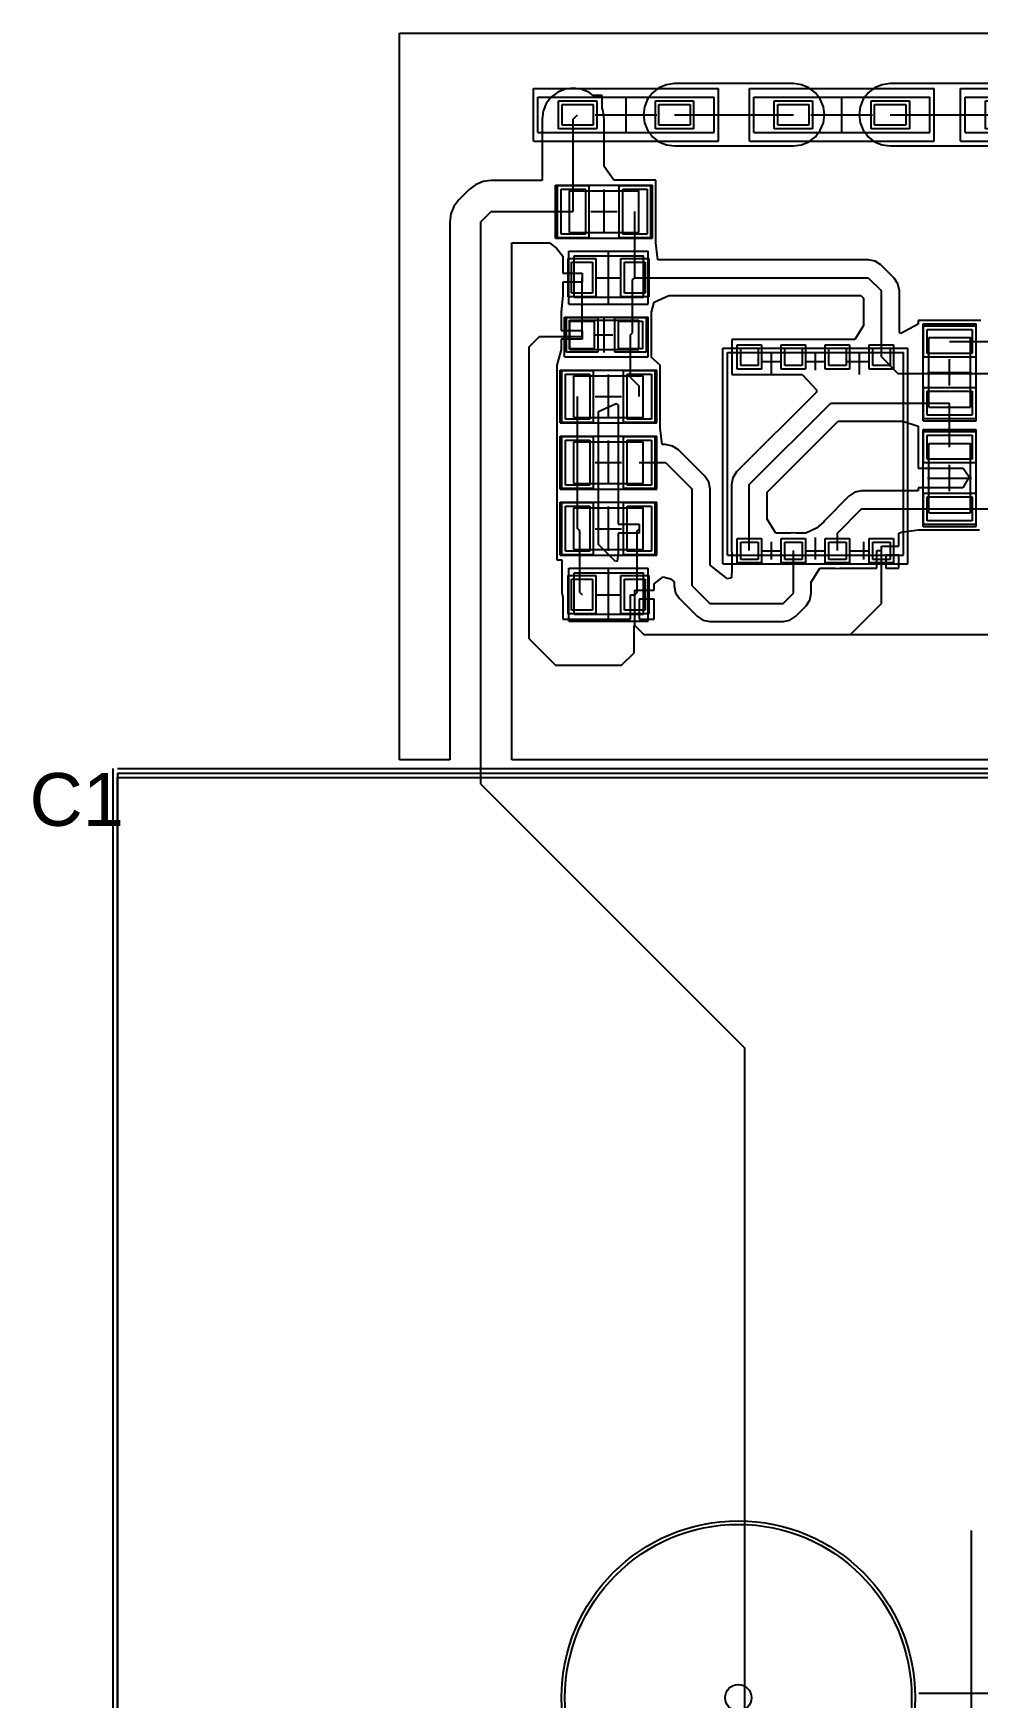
# Model space of a CAD drawing. Header units: inches. Extents: x 0.4 to 54.4, y 1 to 73.5.
# Drawn here: x 0.36 to 27.61, y 25.53 to 73.53 of the extents above; entities that cross this region are included whole.
import ezdxf

# ---------------------------------------------------------------- set-up
doc = ezdxf.new("R2010")
doc.units = ezdxf.units.IN
for name, color, linetype in [('Bottom Layer', 5, 'Continuous'), ('Bottom Overlay', 54, 'Continuous'), ('Bottom Solder', 6, 'Continuous'), ('Mechanical 13', 56, 'Continuous'), ('Mechanical 15', 56, 'Continuous'), ('Multi-Layer', 9, 'Continuous'), ('Pad Holes', 156, 'Continuous'), ('Top Layer', 1, 'Continuous'), ('Top Overlay', 2, 'Continuous'), ('Top Paste', 8, 'Continuous'), ('Top Solder', 216, 'Continuous')]:
    doc.layers.add(name, color=color, linetype=linetype)
doc.styles.add('Arial', font='', dxfattribs={"height": 0.2})
doc.styles.get('Arial').set_extended_font_data('Arial')

# ---------------------------------------------------------------- blocks, each defined once
blk = doc.blocks.new('PCBC_________1_1')
at = {"layer": 'Mechanical 13'}
for p, q in [((-0.984, -0.565), (-0.984, 0.635)), ((-0.984, 0.635), (1.016, 0.635)), ((1.016, -0.565), (1.016, 0.635)), ((-0.984, -0.565), (1.016, -0.565))]:
    blk.add_line(p, q, dxfattribs=at)
at = {"layer": 'Mechanical 15'}
for p, q in [((-1.143, -0.762), (-1.143, 0.762)), ((-1.143, 0.762), (1.143, 0.762)), ((0, -0.762), (0, 0.762)), ((1.143, -0.762), (1.143, 0.762)), ((-0.381, 0), (0.381, 0)), ((-1.143, -0.762), (1.143, -0.762))]:
    blk.add_line(p, q, dxfattribs=at)
at = {"layer": 'Top Layer'}
for p, q in [((-1.062, 0.45), (-0.462, 0.45)), ((-1.062, -0.45), (-1.062, 0.45)), ((-0.462, 0.45), (-0.462, -0.45)), ((0.462, 0.45), (1.062, 0.45)), ((0.462, -0.45), (0.462, 0.45)), ((1.062, 0.45), (1.062, -0.45)), ((-0.462, -0.45), (-1.062, -0.45)), ((1.062, -0.45), (0.462, -0.45))]:
    blk.add_line(p, q, dxfattribs=at)
at = {"layer": 'Top Overlay'}
for p, q in [((-1.143, 0.762), (1.143, 0.762)), ((-1.143, -0.762), (-1.143, 0.762)), ((1.143, -0.762), (1.143, 0.762)), ((-1.143, -0.762), (1.143, -0.762))]:
    blk.add_line(p, q, dxfattribs=at)
at = {"layer": 'Top Paste'}
for p, q in [((-1.062, 0.45), (-0.462, 0.45)), ((-1.062, -0.45), (-1.062, 0.45)), ((-0.462, 0.45), (-0.462, -0.45)), ((0.462, 0.45), (1.062, 0.45)), ((0.462, -0.45), (0.462, 0.45)), ((1.062, 0.45), (1.062, -0.45)), ((-0.462, -0.45), (-1.062, -0.45)), ((1.062, -0.45), (0.462, -0.45))]:
    blk.add_line(p, q, dxfattribs=at)
at = {"layer": 'Top Solder'}
for p, q in [((-1.164, 0.552), (-0.36, 0.552)), ((-1.164, -0.552), (-1.164, 0.552)), ((-0.36, 0.552), (-0.36, -0.552)), ((0.36, 0.552), (1.164, 0.552)), ((0.36, -0.552), (0.36, 0.552)), ((1.164, 0.552), (1.164, -0.552)), ((-0.36, -0.552), (-1.164, -0.552)), ((1.164, -0.552), (0.36, -0.552))]:
    blk.add_line(p, q, dxfattribs=at)
blk = doc.blocks.new('PCBC_________1_3')
at = {"layer": 'Mechanical 13'}
for p, q in [((-0.984, -0.565), (-0.984, 0.635)), ((-0.984, 0.635), (1.016, 0.635)), ((1.016, -0.565), (1.016, 0.635)), ((-0.984, -0.565), (1.016, -0.565))]:
    blk.add_line(p, q, dxfattribs=at)
at = {"layer": 'Mechanical 15'}
for p, q in [((-1.143, -0.762), (-1.143, 0.762)), ((-1.143, 0.762), (1.143, 0.762)), ((0, -0.762), (0, 0.762)), ((1.143, -0.762), (1.143, 0.762)), ((-0.381, 0), (0.381, 0)), ((-1.143, -0.762), (1.143, -0.762))]:
    blk.add_line(p, q, dxfattribs=at)
at = {"layer": 'Top Layer'}
for p, q in [((-1.062, 0.45), (-0.462, 0.45)), ((-1.062, -0.45), (-1.062, 0.45)), ((-0.462, 0.45), (-0.462, -0.45)), ((0.462, 0.45), (1.062, 0.45)), ((0.462, -0.45), (0.462, 0.45)), ((1.062, 0.45), (1.062, -0.45)), ((-0.462, -0.45), (-1.062, -0.45)), ((1.062, -0.45), (0.462, -0.45))]:
    blk.add_line(p, q, dxfattribs=at)
at = {"layer": 'Top Overlay'}
for p, q in [((-1.143, 0.762), (1.143, 0.762)), ((-1.143, -0.762), (-1.143, 0.762)), ((1.143, -0.762), (1.143, 0.762)), ((-1.143, -0.762), (1.143, -0.762))]:
    blk.add_line(p, q, dxfattribs=at)
at = {"layer": 'Top Paste'}
for p, q in [((-1.062, 0.45), (-0.462, 0.45)), ((-1.062, -0.45), (-1.062, 0.45)), ((-0.462, 0.45), (-0.462, -0.45)), ((0.462, 0.45), (1.062, 0.45)), ((0.462, -0.45), (0.462, 0.45)), ((1.062, 0.45), (1.062, -0.45)), ((-0.462, -0.45), (-1.062, -0.45)), ((1.062, -0.45), (0.462, -0.45))]:
    blk.add_line(p, q, dxfattribs=at)
at = {"layer": 'Top Solder'}
for p, q in [((-1.164, 0.552), (-0.36, 0.552)), ((-1.164, -0.552), (-1.164, 0.552)), ((-0.36, 0.552), (-0.36, -0.552)), ((0.36, 0.552), (1.164, 0.552)), ((0.36, -0.552), (0.36, 0.552)), ((1.164, 0.552), (1.164, -0.552)), ((-0.36, -0.552), (-1.164, -0.552)), ((1.164, -0.552), (0.36, -0.552))]:
    blk.add_line(p, q, dxfattribs=at)
blk = doc.blocks.new('PCBC_________1____________1_5')
at = {"layer": 'Mechanical 13'}
for p, q in [((-1, 0.425), (-1, -0.425)), ((1, 0.425), (-1, 0.425)), ((1, 0.425), (1, -0.425)), ((1, -0.425), (-1, -0.425))]:
    blk.add_line(p, q, dxfattribs=at)
at = {"layer": 'Mechanical 15'}
for p, q in [((-1.27, 0.635), (-1.27, -0.508)), ((1.143, 0.635), (-1.27, 0.635)), ((0, 0.508), (0, -0.508)), ((1.143, 0.635), (1.143, -0.508)), ((0.254, 0), (-0.254, 0)), ((1.143, -0.508), (-1.27, -0.508))]:
    blk.add_line(p, q, dxfattribs=at)
at = {"layer": 'Top Layer'}
for p, q in [((-1.112, 0.4), (-0.412, 0.4)), ((-1.112, -0.4), (-1.112, 0.4)), ((-0.412, 0.4), (-0.412, -0.4)), ((0.285, 0.4), (0.985, 0.4)), ((0.285, -0.4), (0.285, 0.4)), ((0.985, 0.4), (0.985, -0.4)), ((-0.412, -0.4), (-1.112, -0.4)), ((0.985, -0.4), (0.285, -0.4))]:
    blk.add_line(p, q, dxfattribs=at)
at = {"layer": 'Top Overlay'}
for p, q in [((-1.27, 0.635), (-1.27, -0.508)), ((1.143, 0.635), (-1.27, 0.635)), ((1.143, 0.635), (1.143, -0.508)), ((1.143, -0.508), (-1.27, -0.508))]:
    blk.add_line(p, q, dxfattribs=at)
at = {"layer": 'Top Paste'}
for p, q in [((-1.112, 0.4), (-0.412, 0.4)), ((-1.112, -0.4), (-1.112, 0.4)), ((-0.412, 0.4), (-0.412, -0.4)), ((0.285, 0.4), (0.985, 0.4)), ((0.285, -0.4), (0.285, 0.4)), ((0.985, 0.4), (0.985, -0.4)), ((-0.412, -0.4), (-1.112, -0.4)), ((0.985, -0.4), (0.285, -0.4))]:
    blk.add_line(p, q, dxfattribs=at)
at = {"layer": 'Top Solder'}
for p, q in [((-1.214, 0.502), (-0.31, 0.502)), ((-1.214, -0.502), (-1.214, 0.502)), ((-0.31, 0.502), (-0.31, -0.502)), ((0.183, 0.502), (1.087, 0.502)), ((0.183, -0.502), (0.183, 0.502)), ((1.087, 0.502), (1.087, -0.502)), ((-0.31, -0.502), (-1.214, -0.502)), ((1.087, -0.502), (0.183, -0.502))]:
    blk.add_line(p, q, dxfattribs=at)
blk = doc.blocks.new('PCBC_________1____________3_6')
at = {"layer": 'Bottom Overlay'}
for p, q in [((-2.667, 0.762), (-2.667, -0.762)), ((2.667, 0.762), (-2.667, 0.762)), ((2.667, 0.762), (2.667, -0.762)), ((2.667, -0.762), (-2.667, -0.762))]:
    blk.add_line(p, q, dxfattribs=at)
at = {"layer": 'Mechanical 13'}
for p, q in [((2.54, 0.508), (-2.54, 0.508)), ((-2.54, 0.508), (-2.54, -0.508)), ((2.54, 0.508), (2.54, -0.508)), ((2.54, -0.508), (-2.54, -0.508))]:
    blk.add_line(p, q, dxfattribs=at)
at = {"layer": 'Mechanical 15'}
for p, q in [((2.667, 0.762), (-2.667, 0.762)), ((-2.667, 0.762), (-2.667, -0.762)), ((0, 0.492), (0, -0.508)), ((2.667, 0.762), (2.667, -0.762)), ((0.889, 0), (-0.889, 0)), ((2.667, -0.762), (-2.667, -0.762))]:
    blk.add_line(p, q, dxfattribs=at)
at = {"layer": 'Top Layer'}
for p, q in [((-1.847, 0.3), (-0.947, 0.3)), ((-1.847, -0.3), (-1.847, 0.3)), ((-0.947, 0.3), (-0.947, -0.3)), ((0.947, 0.3), (1.847, 0.3)), ((0.947, -0.3), (0.947, 0.3)), ((1.847, 0.3), (1.847, -0.3)), ((-0.947, -0.3), (-1.847, -0.3)), ((1.847, -0.3), (0.947, -0.3))]:
    blk.add_line(p, q, dxfattribs=at)
at = {"layer": 'Top Paste'}
for p, q in [((-1.847, 0.3), (-0.947, 0.3)), ((-1.847, -0.3), (-1.847, 0.3)), ((-0.947, 0.3), (-0.947, -0.3)), ((0.947, 0.3), (1.847, 0.3)), ((0.947, -0.3), (0.947, 0.3)), ((1.847, 0.3), (1.847, -0.3)), ((-0.947, -0.3), (-1.847, -0.3)), ((1.847, -0.3), (0.947, -0.3))]:
    blk.add_line(p, q, dxfattribs=at)
at = {"layer": 'Top Solder'}
for p, q in [((-1.949, 0.402), (-0.845, 0.402)), ((-1.949, -0.402), (-1.949, 0.402)), ((-0.845, 0.402), (-0.845, -0.402)), ((0.845, 0.402), (1.949, 0.402)), ((0.845, -0.402), (0.845, 0.402)), ((1.949, 0.402), (1.949, -0.402)), ((-0.845, -0.402), (-1.949, -0.402)), ((1.949, -0.402), (0.845, -0.402))]:
    blk.add_line(p, q, dxfattribs=at)
blk = doc.blocks.new('PCBC_________1____________3_7')
at = {"layer": 'Bottom Overlay'}
for p, q in [((-2.667, 0.762), (-2.667, -0.762)), ((2.667, 0.762), (-2.667, 0.762)), ((2.667, 0.762), (2.667, -0.762)), ((2.667, -0.762), (-2.667, -0.762))]:
    blk.add_line(p, q, dxfattribs=at)
at = {"layer": 'Mechanical 13'}
for p, q in [((2.54, 0.508), (-2.54, 0.508)), ((-2.54, 0.508), (-2.54, -0.508)), ((2.54, 0.508), (2.54, -0.508)), ((2.54, -0.508), (-2.54, -0.508))]:
    blk.add_line(p, q, dxfattribs=at)
at = {"layer": 'Mechanical 15'}
for p, q in [((2.667, 0.762), (-2.667, 0.762)), ((-2.667, 0.762), (-2.667, -0.762)), ((0, 0.492), (0, -0.508)), ((2.667, 0.762), (2.667, -0.762)), ((0.889, 0), (-0.889, 0)), ((2.667, -0.762), (-2.667, -0.762))]:
    blk.add_line(p, q, dxfattribs=at)
at = {"layer": 'Top Layer'}
for p, q in [((-1.847, 0.3), (-0.947, 0.3)), ((-1.847, -0.3), (-1.847, 0.3)), ((-0.947, 0.3), (-0.947, -0.3)), ((0.947, 0.3), (1.847, 0.3)), ((0.947, -0.3), (0.947, 0.3)), ((1.847, 0.3), (1.847, -0.3)), ((-0.947, -0.3), (-1.847, -0.3)), ((1.847, -0.3), (0.947, -0.3))]:
    blk.add_line(p, q, dxfattribs=at)
at = {"layer": 'Top Paste'}
for p, q in [((-1.847, 0.3), (-0.947, 0.3)), ((-1.847, -0.3), (-1.847, 0.3)), ((-0.947, 0.3), (-0.947, -0.3)), ((0.947, 0.3), (1.847, 0.3)), ((0.947, -0.3), (0.947, 0.3)), ((1.847, 0.3), (1.847, -0.3)), ((-0.947, -0.3), (-1.847, -0.3)), ((1.847, -0.3), (0.947, -0.3))]:
    blk.add_line(p, q, dxfattribs=at)
at = {"layer": 'Top Solder'}
for p, q in [((-1.949, 0.402), (-0.845, 0.402)), ((-1.949, -0.402), (-1.949, 0.402)), ((-0.845, 0.402), (-0.845, -0.402)), ((0.845, 0.402), (1.949, 0.402)), ((0.845, -0.402), (0.845, 0.402)), ((1.949, 0.402), (1.949, -0.402)), ((-0.845, -0.402), (-1.949, -0.402)), ((1.949, -0.402), (0.845, -0.402))]:
    blk.add_line(p, q, dxfattribs=at)
blk = doc.blocks.new('PCBC_________1____________3_8')
at = {"layer": 'Bottom Overlay'}
for p, q in [((-2.667, 0.762), (-2.667, -0.762)), ((2.667, 0.762), (-2.667, 0.762)), ((2.667, 0.762), (2.667, -0.762)), ((2.667, -0.762), (-2.667, -0.762))]:
    blk.add_line(p, q, dxfattribs=at)
at = {"layer": 'Mechanical 13'}
for p, q in [((2.54, 0.508), (-2.54, 0.508)), ((-2.54, 0.508), (-2.54, -0.508)), ((2.54, 0.508), (2.54, -0.508)), ((2.54, -0.508), (-2.54, -0.508))]:
    blk.add_line(p, q, dxfattribs=at)
at = {"layer": 'Mechanical 15'}
for p, q in [((2.667, 0.762), (-2.667, 0.762)), ((-2.667, 0.762), (-2.667, -0.762)), ((0, 0.492), (0, -0.508)), ((2.667, 0.762), (2.667, -0.762)), ((0.889, 0), (-0.889, 0)), ((2.667, -0.762), (-2.667, -0.762))]:
    blk.add_line(p, q, dxfattribs=at)
at = {"layer": 'Top Layer'}
for p, q in [((-1.847, 0.3), (-0.947, 0.3)), ((-1.847, -0.3), (-1.847, 0.3)), ((-0.947, 0.3), (-0.947, -0.3)), ((0.947, 0.3), (1.847, 0.3)), ((0.947, -0.3), (0.947, 0.3)), ((1.847, 0.3), (1.847, -0.3)), ((-0.947, -0.3), (-1.847, -0.3)), ((1.847, -0.3), (0.947, -0.3))]:
    blk.add_line(p, q, dxfattribs=at)
at = {"layer": 'Top Paste'}
for p, q in [((-1.847, 0.3), (-0.947, 0.3)), ((-1.847, -0.3), (-1.847, 0.3)), ((-0.947, 0.3), (-0.947, -0.3)), ((0.947, 0.3), (1.847, 0.3)), ((0.947, -0.3), (0.947, 0.3)), ((1.847, 0.3), (1.847, -0.3)), ((-0.947, -0.3), (-1.847, -0.3)), ((1.847, -0.3), (0.947, -0.3))]:
    blk.add_line(p, q, dxfattribs=at)
at = {"layer": 'Top Solder'}
for p, q in [((-1.949, 0.402), (-0.845, 0.402)), ((-1.949, -0.402), (-1.949, 0.402)), ((-0.845, 0.402), (-0.845, -0.402)), ((0.845, 0.402), (1.949, 0.402)), ((0.845, -0.402), (0.845, 0.402)), ((1.949, 0.402), (1.949, -0.402)), ((-0.845, -0.402), (-1.949, -0.402)), ((1.949, -0.402), (0.845, -0.402))]:
    blk.add_line(p, q, dxfattribs=at)
blk = doc.blocks.new('R________SMD_0805_11')
at = {"layer": 'Mechanical 13'}
for p, q in [((-1, 0.6), (-1, -0.6)), ((1, 0.6), (-1, 0.6)), ((1, 0.6), (1, -0.6)), ((1, -0.6), (-1, -0.6))]:
    blk.add_line(p, q, dxfattribs=at)
at = {"layer": 'Mechanical 15'}
for p, q in [((-1.397, 0.762), (-1.397, -0.762)), ((1.397, 0.762), (-1.397, 0.762)), ((0, 0.635), (0, -0.635)), ((1.397, 0.762), (1.397, -0.762)), ((0.381, 0), (-0.381, 0)), ((1.397, -0.762), (-1.397, -0.762))]:
    blk.add_line(p, q, dxfattribs=at)
at = {"layer": 'Top Layer'}
for p, q in [((-1.239, 0.65), (-0.539, 0.65)), ((-1.239, -0.65), (-1.239, 0.65)), ((-0.539, 0.65), (-0.539, -0.65)), ((0.539, 0.65), (1.239, 0.65)), ((0.539, -0.65), (0.539, 0.65)), ((1.239, 0.65), (1.239, -0.65)), ((-0.539, -0.65), (-1.239, -0.65)), ((1.239, -0.65), (0.539, -0.65))]:
    blk.add_line(p, q, dxfattribs=at)
at = {"layer": 'Top Overlay'}
for p, q in [((-1.397, 0.762), (-1.397, -0.762)), ((1.397, 0.762), (-1.397, 0.762)), ((1.397, 0.762), (1.397, -0.762)), ((1.397, -0.762), (-1.397, -0.762))]:
    blk.add_line(p, q, dxfattribs=at)
at = {"layer": 'Top Paste'}
for p, q in [((-1.239, 0.65), (-0.539, 0.65)), ((-1.239, -0.65), (-1.239, 0.65)), ((-0.539, 0.65), (-0.539, -0.65)), ((0.539, 0.65), (1.239, 0.65)), ((0.539, -0.65), (0.539, 0.65)), ((1.239, 0.65), (1.239, -0.65)), ((-0.539, -0.65), (-1.239, -0.65)), ((1.239, -0.65), (0.539, -0.65))]:
    blk.add_line(p, q, dxfattribs=at)
at = {"layer": 'Top Solder'}
for p, q in [((-1.341, 0.752), (-0.437, 0.752)), ((-1.341, -0.752), (-1.341, 0.752)), ((-0.437, 0.752), (-0.437, -0.752)), ((0.437, 0.752), (1.341, 0.752)), ((0.437, -0.752), (0.437, 0.752)), ((1.341, 0.752), (1.341, -0.752)), ((-0.437, -0.752), (-1.341, -0.752)), ((1.341, -0.752), (0.437, -0.752))]:
    blk.add_line(p, q, dxfattribs=at)
blk = doc.blocks.new('R________SMD_0805_12')
at = {"layer": 'Mechanical 13'}
for p, q in [((-1, 0.6), (-1, -0.6)), ((1, 0.6), (-1, 0.6)), ((1, 0.6), (1, -0.6)), ((1, -0.6), (-1, -0.6))]:
    blk.add_line(p, q, dxfattribs=at)
at = {"layer": 'Mechanical 15'}
for p, q in [((-1.397, 0.762), (-1.397, -0.762)), ((1.397, 0.762), (-1.397, 0.762)), ((0, 0.635), (0, -0.635)), ((1.397, 0.762), (1.397, -0.762)), ((0.381, 0), (-0.381, 0)), ((1.397, -0.762), (-1.397, -0.762))]:
    blk.add_line(p, q, dxfattribs=at)
at = {"layer": 'Top Layer'}
for p, q in [((-1.239, 0.65), (-0.539, 0.65)), ((-1.239, -0.65), (-1.239, 0.65)), ((-0.539, 0.65), (-0.539, -0.65)), ((0.539, 0.65), (1.239, 0.65)), ((0.539, -0.65), (0.539, 0.65)), ((1.239, 0.65), (1.239, -0.65)), ((-0.539, -0.65), (-1.239, -0.65)), ((1.239, -0.65), (0.539, -0.65))]:
    blk.add_line(p, q, dxfattribs=at)
at = {"layer": 'Top Overlay'}
for p, q in [((-1.397, 0.762), (-1.397, -0.762)), ((1.397, 0.762), (-1.397, 0.762)), ((1.397, 0.762), (1.397, -0.762)), ((1.397, -0.762), (-1.397, -0.762))]:
    blk.add_line(p, q, dxfattribs=at)
at = {"layer": 'Top Paste'}
for p, q in [((-1.239, 0.65), (-0.539, 0.65)), ((-1.239, -0.65), (-1.239, 0.65)), ((-0.539, 0.65), (-0.539, -0.65)), ((0.539, 0.65), (1.239, 0.65)), ((0.539, -0.65), (0.539, 0.65)), ((1.239, 0.65), (1.239, -0.65)), ((-0.539, -0.65), (-1.239, -0.65)), ((1.239, -0.65), (0.539, -0.65))]:
    blk.add_line(p, q, dxfattribs=at)
at = {"layer": 'Top Solder'}
for p, q in [((-1.341, 0.752), (-0.437, 0.752)), ((-1.341, -0.752), (-1.341, 0.752)), ((-0.437, 0.752), (-0.437, -0.752)), ((0.437, 0.752), (1.341, 0.752)), ((0.437, -0.752), (0.437, 0.752)), ((1.341, 0.752), (1.341, -0.752)), ((-0.437, -0.752), (-1.341, -0.752)), ((1.341, -0.752), (0.437, -0.752))]:
    blk.add_line(p, q, dxfattribs=at)
blk = doc.blocks.new('R________SMD_0805_13')
at = {"layer": 'Mechanical 13'}
for p, q in [((-1, 0.6), (-1, -0.6)), ((1, 0.6), (-1, 0.6)), ((1, 0.6), (1, -0.6)), ((1, -0.6), (-1, -0.6))]:
    blk.add_line(p, q, dxfattribs=at)
at = {"layer": 'Mechanical 15'}
for p, q in [((-1.397, 0.762), (-1.397, -0.762)), ((1.397, 0.762), (-1.397, 0.762)), ((0, 0.635), (0, -0.635)), ((1.397, 0.762), (1.397, -0.762)), ((0.381, 0), (-0.381, 0)), ((1.397, -0.762), (-1.397, -0.762))]:
    blk.add_line(p, q, dxfattribs=at)
at = {"layer": 'Top Layer'}
for p, q in [((-1.239, 0.65), (-0.539, 0.65)), ((-1.239, -0.65), (-1.239, 0.65)), ((-0.539, 0.65), (-0.539, -0.65)), ((0.539, 0.65), (1.239, 0.65)), ((0.539, -0.65), (0.539, 0.65)), ((1.239, 0.65), (1.239, -0.65)), ((-0.539, -0.65), (-1.239, -0.65)), ((1.239, -0.65), (0.539, -0.65))]:
    blk.add_line(p, q, dxfattribs=at)
at = {"layer": 'Top Overlay'}
for p, q in [((-1.397, 0.762), (-1.397, -0.762)), ((1.397, 0.762), (-1.397, 0.762)), ((1.397, 0.762), (1.397, -0.762)), ((1.397, -0.762), (-1.397, -0.762))]:
    blk.add_line(p, q, dxfattribs=at)
at = {"layer": 'Top Paste'}
for p, q in [((-1.239, 0.65), (-0.539, 0.65)), ((-1.239, -0.65), (-1.239, 0.65)), ((-0.539, 0.65), (-0.539, -0.65)), ((0.539, 0.65), (1.239, 0.65)), ((0.539, -0.65), (0.539, 0.65)), ((1.239, 0.65), (1.239, -0.65)), ((-0.539, -0.65), (-1.239, -0.65)), ((1.239, -0.65), (0.539, -0.65))]:
    blk.add_line(p, q, dxfattribs=at)
at = {"layer": 'Top Solder'}
for p, q in [((-1.341, 0.752), (-0.437, 0.752)), ((-1.341, -0.752), (-1.341, 0.752)), ((-0.437, 0.752), (-0.437, -0.752)), ((0.437, 0.752), (1.341, 0.752)), ((0.437, -0.752), (0.437, 0.752)), ((1.341, 0.752), (1.341, -0.752)), ((-0.437, -0.752), (-1.341, -0.752)), ((1.341, -0.752), (0.437, -0.752))]:
    blk.add_line(p, q, dxfattribs=at)
blk = doc.blocks.new('R________SMD_0805_14')
at = {"layer": 'Mechanical 13'}
for p, q in [((-1, -0.6), (-1, 0.6)), ((1, 0.6), (-1, 0.6)), ((1, -0.6), (1, 0.6)), ((1, -0.6), (-1, -0.6))]:
    blk.add_line(p, q, dxfattribs=at)
at = {"layer": 'Mechanical 15'}
for p, q in [((-1.397, -0.762), (-1.397, 0.762)), ((1.397, 0.762), (-1.397, 0.762)), ((0, -0.635), (0, 0.635)), ((1.397, -0.762), (1.397, 0.762)), ((0.381, 0), (-0.381, 0)), ((1.397, -0.762), (-1.397, -0.762))]:
    blk.add_line(p, q, dxfattribs=at)
at = {"layer": 'Top Layer'}
for p, q in [((-1.239, 0.65), (-0.539, 0.65)), ((-1.239, -0.65), (-1.239, 0.65)), ((-0.539, 0.65), (-0.539, -0.65)), ((0.539, 0.65), (1.239, 0.65)), ((0.539, -0.65), (0.539, 0.65)), ((1.239, 0.65), (1.239, -0.65)), ((-0.539, -0.65), (-1.239, -0.65)), ((1.239, -0.65), (0.539, -0.65))]:
    blk.add_line(p, q, dxfattribs=at)
at = {"layer": 'Top Overlay'}
for p, q in [((-1.397, -0.762), (-1.397, 0.762)), ((1.397, 0.762), (-1.397, 0.762)), ((1.397, -0.762), (1.397, 0.762)), ((1.397, -0.762), (-1.397, -0.762))]:
    blk.add_line(p, q, dxfattribs=at)
at = {"layer": 'Top Paste'}
for p, q in [((-1.239, 0.65), (-0.539, 0.65)), ((-1.239, -0.65), (-1.239, 0.65)), ((-0.539, 0.65), (-0.539, -0.65)), ((0.539, 0.65), (1.239, 0.65)), ((0.539, -0.65), (0.539, 0.65)), ((1.239, 0.65), (1.239, -0.65)), ((-0.539, -0.65), (-1.239, -0.65)), ((1.239, -0.65), (0.539, -0.65))]:
    blk.add_line(p, q, dxfattribs=at)
at = {"layer": 'Top Solder'}
for p, q in [((-1.341, 0.752), (-0.437, 0.752)), ((-1.341, -0.752), (-1.341, 0.752)), ((-0.437, 0.752), (-0.437, -0.752)), ((0.437, 0.752), (1.341, 0.752)), ((0.437, -0.752), (0.437, 0.752)), ((1.341, 0.752), (1.341, -0.752)), ((-0.437, -0.752), (-1.341, -0.752)), ((1.341, -0.752), (0.437, -0.752))]:
    blk.add_line(p, q, dxfattribs=at)
blk = doc.blocks.new('R________SMD_0805_16')
at = {"layer": 'Mechanical 13'}
for p, q in [((-1, 0.6), (-1, -0.6)), ((1, 0.6), (-1, 0.6)), ((1, 0.6), (1, -0.6)), ((1, -0.6), (-1, -0.6))]:
    blk.add_line(p, q, dxfattribs=at)
at = {"layer": 'Mechanical 15'}
for p, q in [((-1.397, 0.762), (-1.397, -0.762)), ((1.397, 0.762), (-1.397, 0.762)), ((0, 0.635), (0, -0.635)), ((1.397, 0.762), (1.397, -0.762)), ((0.381, 0), (-0.381, 0)), ((1.397, -0.762), (-1.397, -0.762))]:
    blk.add_line(p, q, dxfattribs=at)
at = {"layer": 'Top Layer'}
for p, q in [((-1.239, 0.65), (-0.539, 0.65)), ((-1.239, -0.65), (-1.239, 0.65)), ((-0.539, 0.65), (-0.539, -0.65)), ((0.539, 0.65), (1.239, 0.65)), ((0.539, -0.65), (0.539, 0.65)), ((1.239, 0.65), (1.239, -0.65)), ((-0.539, -0.65), (-1.239, -0.65)), ((1.239, -0.65), (0.539, -0.65))]:
    blk.add_line(p, q, dxfattribs=at)
at = {"layer": 'Top Overlay'}
for p, q in [((-1.397, 0.762), (-1.397, -0.762)), ((1.397, 0.762), (-1.397, 0.762)), ((1.397, 0.762), (1.397, -0.762)), ((1.397, -0.762), (-1.397, -0.762))]:
    blk.add_line(p, q, dxfattribs=at)
at = {"layer": 'Top Paste'}
for p, q in [((-1.239, 0.65), (-0.539, 0.65)), ((-1.239, -0.65), (-1.239, 0.65)), ((-0.539, 0.65), (-0.539, -0.65)), ((0.539, 0.65), (1.239, 0.65)), ((0.539, -0.65), (0.539, 0.65)), ((1.239, 0.65), (1.239, -0.65)), ((-0.539, -0.65), (-1.239, -0.65)), ((1.239, -0.65), (0.539, -0.65))]:
    blk.add_line(p, q, dxfattribs=at)
at = {"layer": 'Top Solder'}
for p, q in [((-1.341, 0.752), (-0.437, 0.752)), ((-1.341, -0.752), (-1.341, 0.752)), ((-0.437, 0.752), (-0.437, -0.752)), ((0.437, 0.752), (1.341, 0.752)), ((0.437, -0.752), (0.437, 0.752)), ((1.341, 0.752), (1.341, -0.752)), ((-0.437, -0.752), (-1.341, -0.752)), ((1.341, -0.752), (0.437, -0.752))]:
    blk.add_line(p, q, dxfattribs=at)
blk = doc.blocks.new('R________SMD_0805_19')
at = {"layer": 'Mechanical 13'}
for p, q in [((-1, -0.6), (-1, 0.6)), ((1, 0.6), (-1, 0.6)), ((1, -0.6), (1, 0.6)), ((1, -0.6), (-1, -0.6))]:
    blk.add_line(p, q, dxfattribs=at)
at = {"layer": 'Mechanical 15'}
for p, q in [((-1.397, -0.762), (-1.397, 0.762)), ((1.397, 0.762), (-1.397, 0.762)), ((0, -0.635), (0, 0.635)), ((1.397, -0.762), (1.397, 0.762)), ((0.381, 0), (-0.381, 0)), ((1.397, -0.762), (-1.397, -0.762))]:
    blk.add_line(p, q, dxfattribs=at)
at = {"layer": 'Top Layer'}
for p, q in [((-1.239, 0.65), (-0.539, 0.65)), ((-1.239, -0.65), (-1.239, 0.65)), ((-0.539, 0.65), (-0.539, -0.65)), ((0.539, 0.65), (1.239, 0.65)), ((0.539, -0.65), (0.539, 0.65)), ((1.239, 0.65), (1.239, -0.65)), ((-0.539, -0.65), (-1.239, -0.65)), ((1.239, -0.65), (0.539, -0.65))]:
    blk.add_line(p, q, dxfattribs=at)
at = {"layer": 'Top Overlay'}
for p, q in [((-1.397, -0.762), (-1.397, 0.762)), ((1.397, 0.762), (-1.397, 0.762)), ((1.397, -0.762), (1.397, 0.762)), ((1.397, -0.762), (-1.397, -0.762))]:
    blk.add_line(p, q, dxfattribs=at)
at = {"layer": 'Top Paste'}
for p, q in [((-1.239, 0.65), (-0.539, 0.65)), ((-1.239, -0.65), (-1.239, 0.65)), ((-0.539, 0.65), (-0.539, -0.65)), ((0.539, 0.65), (1.239, 0.65)), ((0.539, -0.65), (0.539, 0.65)), ((1.239, 0.65), (1.239, -0.65)), ((-0.539, -0.65), (-1.239, -0.65)), ((1.239, -0.65), (0.539, -0.65))]:
    blk.add_line(p, q, dxfattribs=at)
at = {"layer": 'Top Solder'}
for p, q in [((-1.341, 0.752), (-0.437, 0.752)), ((-1.341, -0.752), (-1.341, 0.752)), ((-0.437, 0.752), (-0.437, -0.752)), ((0.437, 0.752), (1.341, 0.752)), ((0.437, -0.752), (0.437, 0.752)), ((1.341, 0.752), (1.341, -0.752)), ((-0.437, -0.752), (-1.341, -0.752)), ((1.341, -0.752), (0.437, -0.752))]:
    blk.add_line(p, q, dxfattribs=at)
blk = doc.blocks.new('PCBC_________1____________4_20')
at = {"layer": 'Mechanical 13'}
for p, q in [((-2.921, 2.54), (-2.921, -2.54)), ((-2.921, 2.54), (2.921, 2.54)), ((2.921, 2.54), (2.921, -2.54)), ((-2.921, -2.54), (2.921, -2.54))]:
    blk.add_line(p, q, dxfattribs=at)
at = {"layer": 'Mechanical 15'}
for p, q in [((-3.175, 2.667), (-3.175, -2.667)), ((-3.175, 2.667), (3.048, 2.667)), ((3.048, 2.667), (3.048, -2.667)), ((-2.794, 1.524), (-2.794, 1.016)), ((2.667, 1.524), (2.667, 1.016)), ((-3.048, 1.27), (-2.54, 1.27)), ((2.286, 1.27), (2.921, 1.27)), ((-3.048, 0), (-2.413, 0)), ((-2.794, 0.254), (-2.794, -0.254)), ((2.413, 0), (2.921, 0)), ((2.667, 0.254), (2.667, -0.254)), ((2.921, 0), (2.921, 0)), ((2.667, -0.889), (2.667, -1.524)), ((-3.048, -1.397), (-2.54, -1.397)), ((-2.794, -1.016), (-2.794, -1.524)), ((2.286, -1.27), (2.921, -1.27)), ((-3.175, -2.667), (3.048, -2.667))]:
    blk.add_line(p, q, dxfattribs=at)
at = {"layer": 'Top Layer'}
for p, q in [((-3.044, 2.155), (-2.544, 2.155)), ((-3.044, 1.655), (-3.044, 2.155)), ((-2.544, 2.155), (-2.544, 1.655)), ((2.544, 2.155), (3.044, 2.155)), ((2.544, 1.655), (2.544, 2.155)), ((3.044, 2.155), (3.044, 1.655)), ((-2.544, 1.655), (-3.044, 1.655)), ((3.044, 1.655), (2.544, 1.655)), ((-3.044, 0.885), (-2.544, 0.885)), ((-3.044, 0.385), (-3.044, 0.885)), ((-2.544, 0.885), (-2.544, 0.385)), ((2.544, 0.885), (3.044, 0.885)), ((2.544, 0.385), (2.544, 0.885)), ((3.044, 0.885), (3.044, 0.385)), ((-2.544, 0.385), (-3.044, 0.385)), ((3.044, 0.385), (2.544, 0.385)), ((-3.044, -0.385), (-2.544, -0.385)), ((-3.044, -0.885), (-3.044, -0.385)), ((-2.544, -0.385), (-2.544, -0.885)), ((2.544, -0.385), (3.044, -0.385)), ((2.544, -0.885), (2.544, -0.385)), ((3.044, -0.385), (3.044, -0.885)), ((-2.544, -0.885), (-3.044, -0.885)), ((3.044, -0.885), (2.544, -0.885)), ((-3.044, -1.655), (-2.544, -1.655)), ((-3.044, -2.155), (-3.044, -1.655)), ((-2.544, -1.655), (-2.544, -2.155)), ((2.544, -1.655), (3.044, -1.655)), ((2.544, -2.155), (2.544, -1.655)), ((3.044, -1.655), (3.044, -2.155)), ((-2.544, -2.155), (-3.044, -2.155)), ((3.044, -2.155), (2.544, -2.155))]:
    blk.add_line(p, q, dxfattribs=at)
at = {"layer": 'Top Overlay'}
for p, q in [((-3.175, 2.667), (-3.175, -2.667)), ((-3.175, 2.667), (3.048, 2.667)), ((3.048, 2.667), (3.048, -2.667)), ((-3.175, -2.667), (3.048, -2.667))]:
    blk.add_line(p, q, dxfattribs=at)
at = {"layer": 'Top Paste'}
for p, q in [((-3.044, 2.155), (-2.544, 2.155)), ((-3.044, 1.655), (-3.044, 2.155)), ((-2.544, 2.155), (-2.544, 1.655)), ((2.544, 2.155), (3.044, 2.155)), ((2.544, 1.655), (2.544, 2.155)), ((3.044, 2.155), (3.044, 1.655)), ((-2.544, 1.655), (-3.044, 1.655)), ((3.044, 1.655), (2.544, 1.655)), ((-3.044, 0.885), (-2.544, 0.885)), ((-3.044, 0.385), (-3.044, 0.885)), ((-2.544, 0.885), (-2.544, 0.385)), ((2.544, 0.885), (3.044, 0.885)), ((2.544, 0.385), (2.544, 0.885)), ((3.044, 0.885), (3.044, 0.385)), ((-2.544, 0.385), (-3.044, 0.385)), ((3.044, 0.385), (2.544, 0.385)), ((-3.044, -0.385), (-2.544, -0.385)), ((-3.044, -0.885), (-3.044, -0.385)), ((-2.544, -0.385), (-2.544, -0.885)), ((2.544, -0.385), (3.044, -0.385)), ((2.544, -0.885), (2.544, -0.385)), ((3.044, -0.385), (3.044, -0.885)), ((-2.544, -0.885), (-3.044, -0.885)), ((3.044, -0.885), (2.544, -0.885)), ((-3.044, -1.655), (-2.544, -1.655)), ((-3.044, -2.155), (-3.044, -1.655)), ((-2.544, -1.655), (-2.544, -2.155)), ((2.544, -1.655), (3.044, -1.655)), ((2.544, -2.155), (2.544, -1.655)), ((3.044, -1.655), (3.044, -2.155)), ((-2.544, -2.155), (-3.044, -2.155)), ((3.044, -2.155), (2.544, -2.155))]:
    blk.add_line(p, q, dxfattribs=at)
at = {"layer": 'Top Solder'}
for p, q in [((-3.146, 2.257), (-2.442, 2.257)), ((-3.146, 1.553), (-3.146, 2.257)), ((-2.442, 2.257), (-2.442, 1.553)), ((2.442, 2.257), (3.146, 2.257)), ((2.442, 1.553), (2.442, 2.257)), ((3.146, 2.257), (3.146, 1.553)), ((-2.442, 1.553), (-3.146, 1.553)), ((3.146, 1.553), (2.442, 1.553)), ((-3.146, 0.987), (-2.442, 0.987)), ((-3.146, 0.283), (-3.146, 0.987)), ((-2.442, 0.987), (-2.442, 0.283)), ((2.442, 0.987), (3.146, 0.987)), ((2.442, 0.283), (2.442, 0.987)), ((3.146, 0.987), (3.146, 0.283)), ((-2.442, 0.283), (-3.146, 0.283)), ((3.146, 0.283), (2.442, 0.283)), ((-3.146, -0.283), (-2.442, -0.283)), ((-3.146, -0.987), (-3.146, -0.283)), ((-2.442, -0.283), (-2.442, -0.987)), ((2.442, -0.283), (3.146, -0.283)), ((2.442, -0.987), (2.442, -0.283)), ((3.146, -0.283), (3.146, -0.987)), ((-2.442, -0.987), (-3.146, -0.987)), ((3.146, -0.987), (2.442, -0.987)), ((-3.146, -1.553), (-2.442, -1.553)), ((-3.146, -2.257), (-3.146, -1.553)), ((-2.442, -1.553), (-2.442, -2.257)), ((2.442, -1.553), (3.146, -1.553)), ((2.442, -2.257), (2.442, -1.553)), ((3.146, -1.553), (3.146, -2.257)), ((-2.442, -2.257), (-3.146, -2.257)), ((3.146, -2.257), (2.442, -2.257))]:
    blk.add_line(p, q, dxfattribs=at)
blk = doc.blocks.new('PCBC_________1____________2_22')
at = {"layer": 'Bottom Layer'}
blk.add_circle((-6.604, 0), 5, dxfattribs=at)
at = {"layer": 'Bottom Solder'}
blk.add_circle((-6.604, 0), 5.102, dxfattribs=at)
at = {"layer": 'Mechanical 13'}
for p, q in [((-24.511, -24.511), (-24.511, 26.543)), ((-24.511, 26.543), (26.797, 26.543))]:
    blk.add_line(p, q, dxfattribs=at)
at = {"layer": 'Mechanical 15'}
for p, q in [((-24.511, 26.67), (-24.511, -24.511)), ((-24.511, 26.67), (27.051, 26.67)), ((0.127, -4.826), (0.127, 4.826)), ((-1.397, 0.127), (1.778, 0.127))]:
    blk.add_line(p, q, dxfattribs=at)
at = {"layer": 'Multi-Layer'}
blk.add_circle((-6.604, 0), 5, dxfattribs=at)
at = {"layer": 'Pad Holes'}
blk.add_circle((-6.604, 0), 0.381, dxfattribs=at)
at = {"layer": 'Top Layer'}
blk.add_circle((-6.604, 0), 5, dxfattribs=at)
at = {"layer": 'Top Overlay'}
for p, q in [((-24.638, -24.511), (-24.638, 26.797)), ((-24.511, 26.797), (27.051, 26.797))]:
    blk.add_line(p, q, dxfattribs=at)
at = {"layer": 'Top Solder'}
blk.add_circle((-6.604, 0), 5.102, dxfattribs=at)

msp = doc.modelspace()

# ---------------------------------------------------------------- linework, layer by layer
at = {"layer": 'Top Layer'}
for p, q in [((10.922, 52.578), (10.922, 73.533)), ((10.922, 73.533), (46.609, 73.533)), ((18.627, 72.05), (18.411, 71.96)), ((18.86, 72.08), (18.627, 72.05)), ((22.288, 72.08), (18.86, 72.08)), ((22.521, 72.05), (22.288, 72.08)), ((22.737, 71.96), (22.521, 72.05)), ((24.85, 72.05), (24.634, 71.96)), ((25.082, 72.08), (24.85, 72.05)), ((28.384, 72.08), (25.082, 72.08)), ((15.304, 71.691), (15.162, 71.505)), ((15.362, 71.734), (15.304, 71.691)), ((15.366, 71.737), (15.362, 71.737)), ((15.362, 71.737), (15.362, 71.734)), ((15.49, 71.833), (15.366, 71.737)), ((15.706, 71.923), (15.49, 71.833)), ((15.938, 71.953), (15.706, 71.923)), ((16.171, 71.923), (15.938, 71.953)), ((16.387, 71.833), (16.171, 71.923)), ((16.511, 71.737), (16.387, 71.833)), ((16.769, 71.737), (16.511, 71.737)), ((16.769, 71.373), (16.769, 71.737)), ((18.083, 71.632), (17.993, 71.416)), ((18.156, 71.726), (18.083, 71.632)), ((18.164, 71.737), (18.156, 71.737)), ((18.156, 71.737), (18.156, 71.726)), ((18.225, 71.818), (18.164, 71.737)), ((18.411, 71.96), (18.225, 71.818)), ((22.923, 71.818), (22.737, 71.96)), ((22.984, 71.737), (22.923, 71.818)), ((22.992, 71.737), (22.984, 71.737)), ((22.992, 71.726), (22.992, 71.737)), ((23.065, 71.632), (22.992, 71.726)), ((23.155, 71.416), (23.065, 71.632)), ((24.306, 71.632), (24.216, 71.416)), ((24.379, 71.726), (24.306, 71.632)), ((24.387, 71.737), (24.379, 71.737)), ((24.379, 71.737), (24.379, 71.726)), ((24.448, 71.818), (24.387, 71.737)), ((24.634, 71.96), (24.448, 71.818)), ((15.072, 71.289), (15.042, 71.056)), ((15.042, 71.056), (15.042, 69.286)), ((15.162, 71.505), (15.072, 71.289)), ((15.938, 71.056), (16.066, 71.183)), ((15.938, 68.389), (15.938, 71.056)), ((16.805, 71.289), (16.769, 71.373)), ((16.835, 71.056), (16.805, 71.289)), ((16.835, 69.687), (16.835, 71.056)), ((17.993, 71.416), (17.963, 71.183)), ((17.963, 71.183), (17.993, 70.951)), ((18.86, 71.183), (22.288, 71.183)), ((23.185, 71.183), (23.155, 71.416)), ((23.155, 70.951), (23.185, 71.183)), ((24.216, 71.416), (24.186, 71.183)), ((24.186, 71.183), (24.216, 70.951)), ((25.082, 71.183), (28.384, 71.183)), ((17.993, 70.951), (18.083, 70.735)), ((18.083, 70.735), (18.156, 70.641)), ((18.156, 70.641), (18.156, 70.63)), ((18.156, 70.63), (18.164, 70.63)), ((18.164, 70.63), (18.225, 70.549)), ((22.923, 70.549), (22.984, 70.63)), ((22.984, 70.63), (22.992, 70.63)), ((22.992, 70.641), (23.065, 70.735)), ((22.992, 70.63), (22.992, 70.641)), ((23.065, 70.735), (23.155, 70.951)), ((24.216, 70.951), (24.306, 70.735)), ((24.306, 70.735), (24.379, 70.641)), ((24.379, 70.641), (24.379, 70.63)), ((24.379, 70.63), (24.387, 70.63)), ((24.387, 70.63), (24.448, 70.549)), ((18.225, 70.549), (18.411, 70.407)), ((18.411, 70.407), (18.627, 70.317)), ((18.627, 70.317), (18.86, 70.287)), ((18.86, 70.287), (22.288, 70.287)), ((22.288, 70.287), (22.521, 70.317)), ((22.521, 70.317), (22.737, 70.407)), ((22.737, 70.407), (22.923, 70.549)), ((24.448, 70.549), (24.634, 70.407)), ((24.634, 70.407), (24.85, 70.317)), ((24.85, 70.317), (25.082, 70.287)), ((25.082, 70.287), (28.384, 70.287)), ((17.113, 69.293), (16.835, 69.687)), ((13.121, 69.166), (12.935, 69.024)), ((13.337, 69.256), (13.121, 69.166)), ((13.569, 69.286), (13.337, 69.256)), ((15.042, 69.286), (13.569, 69.286)), ((17.343, 69.293), (17.113, 69.293)), ((18.32, 69.293), (17.343, 69.293)), ((18.32, 67.486), (18.32, 69.293)), ((12.637, 68.726), (12.495, 68.54)), ((12.935, 69.024), (12.637, 68.726)), ((12.405, 68.324), (12.375, 68.092)), ((12.495, 68.54), (12.405, 68.324)), ((13.271, 68.092), (13.569, 68.389)), ((13.569, 68.389), (15.938, 68.389)), ((17.716, 66.484), (17.716, 68.389)), ((12.375, 68.092), (12.375, 52.578)), ((13.271, 51.88), (13.271, 68.092)), ((14.168, 52.578), (14.168, 67.493)), ((14.168, 67.493), (15.257, 67.493)), ((15.257, 67.493), (15.454, 67.336)), ((15.454, 67.336), (15.638, 67.103)), ((18.32, 67.486), (18.32, 67.486)), ((18.381, 67.002), (18.32, 67.486)), ((15.638, 67.103), (15.638, 66.977)), ((15.638, 66.977), (15.638, 66.611)), ((24.448, 67.002), (18.381, 67.002)), ((24.646, 66.963), (24.448, 67.002)), ((24.814, 66.851), (24.646, 66.963)), ((25.195, 66.47), (24.814, 66.851)), ((15.638, 66.611), (16.192, 66.611)), ((16.192, 66.357), (15.638, 66.357)), ((15.638, 66.357), (15.638, 65.975)), ((16.192, 66.611), (16.192, 66.357)), ((16.192, 64.834), (16.192, 66.484)), ((17.653, 66.421), (17.716, 66.484)), ((17.653, 64.897), (17.653, 66.421)), ((17.716, 66.484), (24.448, 66.484)), ((24.448, 66.484), (24.828, 66.103)), ((25.307, 66.302), (25.195, 66.47)), ((25.346, 66.103), (25.307, 66.302)), ((15.638, 65.975), (15.588, 65.487)), ((18.193, 65.487), (18.27, 65.781)), ((18.27, 65.781), (18.701, 65.967)), ((18.701, 65.967), (24.233, 65.967)), ((24.233, 65.967), (24.311, 65.889)), ((24.311, 65.889), (24.311, 65.108)), ((24.828, 64.198), (24.828, 66.103)), ((25.346, 64.902), (25.346, 66.103)), ((15.588, 65.487), (15.588, 65.293)), ((15.588, 65.293), (15.588, 64.96)), ((18.193, 64.18), (18.193, 65.487)), ((18.193, 65.487), (18.193, 65.487)), ((15.588, 64.96), (16.192, 64.96)), ((16.192, 64.96), (16.192, 64.706)), ((16.192, 64.784), (16.192, 64.834)), ((17.59, 64.834), (17.653, 64.897)), ((17.59, 63.609), (17.59, 64.834)), ((24.311, 65.108), (24.062, 64.702)), ((25.385, 64.875), (25.346, 64.902)), ((25.893, 65.14), (25.385, 64.875)), ((27.701, 65.247), (25.893, 65.247)), ((25.893, 65.247), (25.893, 65.14)), ((14.668, 64.486), (14.966, 64.784)), ((14.668, 56.071), (14.668, 64.486)), ((14.966, 64.784), (16.192, 64.784)), ((15.588, 64.415), (15.461, 63.959)), ((16.192, 64.706), (15.588, 64.706)), ((15.588, 64.706), (15.588, 64.415)), ((21.276, 64.702), (20.514, 64.702)), ((20.514, 64.702), (20.514, 63.694)), ((21.654, 64.702), (21.276, 64.702)), ((22.546, 64.702), (21.654, 64.702)), ((22.924, 64.702), (22.546, 64.702)), ((23.803, 64.702), (22.924, 64.702)), ((24.062, 64.702), (23.803, 64.702)), ((26.797, 64.643), (28.621, 64.643)), ((15.461, 63.959), (15.461, 63.724)), ((18.447, 63.959), (18.193, 64.18)), ((18.447, 62.563), (18.447, 63.959)), ((18.447, 63.959), (18.447, 63.959)), ((24.828, 64.198), (25.303, 63.724)), ((15.461, 63.724), (15.461, 62.152)), ((17.59, 63.609), (17.843, 63.355)), ((20.514, 63.694), (21.654, 63.694)), ((21.654, 63.694), (22.031, 63.694)), ((22.031, 63.694), (22.541, 63.694)), ((22.541, 63.694), (22.952, 63.251)), ((25.303, 63.724), (37.304, 63.724)), ((16.066, 61.151), (16.066, 63.055)), ((17.843, 63.055), (17.843, 63.355)), ((22.957, 63.186), (20.652, 60.882)), ((22.952, 63.251), (22.957, 63.186)), ((16.669, 62.625), (17.177, 62.86)), ((16.669, 62.152), (16.669, 62.625)), ((17.177, 62.86), (17.239, 62.807)), ((17.239, 62.807), (17.239, 62.152)), ((18.447, 62.152), (18.447, 62.563)), ((21.018, 60.516), (23.368, 62.865)), ((23.368, 62.865), (26.797, 62.865)), ((26.797, 61.595), (26.797, 62.865)), ((15.461, 62.152), (15.461, 62.152)), ((15.461, 62.152), (15.461, 62.054)), ((15.461, 62.054), (15.461, 62.054)), ((15.461, 62.054), (15.461, 60.247)), ((16.669, 62.152), (16.669, 62.152)), ((16.669, 60.247), (16.669, 62.054)), ((16.669, 62.054), (16.669, 62.054)), ((16.669, 62.054), (16.669, 62.152)), ((17.239, 62.152), (17.239, 61.643)), ((18.508, 61.668), (18.447, 62.152)), ((21.536, 60.301), (23.583, 62.347)), ((23.583, 62.347), (25.446, 62.347)), ((25.446, 62.347), (25.893, 62.199)), ((25.893, 62.199), (25.893, 60.991)), ((17.239, 61.643), (17.239, 60.658)), ((18.605, 61.668), (18.508, 61.668)), ((18.804, 61.629), (18.605, 61.668)), ((18.972, 61.517), (18.804, 61.629)), ((19.734, 60.755), (18.972, 61.517)), ((16.066, 59.245), (16.066, 61.151)), ((17.843, 61.151), (18.605, 61.151)), ((18.605, 61.151), (19.367, 60.388)), ((25.893, 60.991), (27.19, 60.991)), ((27.19, 60.991), (27.363, 60.738)), ((17.239, 60.658), (17.239, 60.247)), ((19.846, 60.587), (19.734, 60.755)), ((19.885, 60.388), (19.846, 60.587)), ((20.54, 60.714), (20.501, 60.516)), ((20.501, 60.516), (20.501, 58.611)), ((20.652, 60.882), (20.54, 60.714)), ((21.018, 58.611), (21.018, 60.516)), ((27.363, 60.738), (27.179, 60.421)), ((15.461, 60.247), (15.461, 60.247)), ((15.461, 60.247), (15.461, 60.149)), ((15.461, 60.149), (15.461, 60.149)), ((15.461, 60.149), (15.461, 58.342)), ((16.669, 60.247), (16.669, 60.247)), ((16.669, 58.787), (16.669, 60.149)), ((16.669, 60.149), (16.669, 60.149)), ((16.669, 60.149), (16.669, 60.247)), ((17.239, 60.247), (17.239, 59.738)), ((19.367, 57.595), (19.367, 60.388)), ((19.885, 58.196), (19.885, 60.388)), ((21.536, 59.52), (21.536, 60.301)), ((23.891, 60.183), (23.192, 59.485)), ((24.059, 60.296), (23.891, 60.183)), ((24.257, 60.335), (24.059, 60.296)), ((25.893, 60.335), (24.257, 60.335)), ((27.179, 60.421), (25.893, 60.421)), ((25.893, 60.421), (25.893, 60.335)), ((17.239, 59.738), (17.239, 59.373)), ((23.558, 59.118), (24.257, 59.817)), ((24.257, 59.817), (26.797, 59.817)), ((26.797, 59.817), (28.352, 59.817)), ((16.066, 59.245), (16.129, 59.182)), ((16.129, 57.404), (16.129, 59.182)), ((17.239, 59.373), (17.843, 59.373)), ((17.843, 59.118), (17.239, 59.118)), ((17.239, 59.118), (17.239, 58.521)), ((17.78, 59.182), (17.843, 59.245)), ((17.78, 57.404), (17.78, 59.182)), ((17.843, 59.373), (17.843, 59.118)), ((21.785, 59.114), (21.536, 59.52)), ((22.218, 59.114), (21.785, 59.114)), ((22.288, 59.128), (22.218, 59.114)), ((22.359, 59.114), (22.288, 59.128)), ((22.563, 59.114), (22.359, 59.114)), ((22.652, 59.115), (22.563, 59.114)), ((22.954, 59.258), (22.652, 59.115)), ((23.164, 59.443), (22.954, 59.258)), ((23.192, 59.485), (23.164, 59.443)), ((23.558, 58.611), (23.558, 59.118)), ((25.332, 59.114), (25.412, 59.148)), ((25.332, 58.737), (25.332, 59.114)), ((25.412, 59.148), (25.893, 59.213)), ((25.893, 59.213), (25.893, 59.213)), ((25.893, 59.213), (27.655, 59.213)), ((17.161, 58.301), (16.669, 58.787)), ((20.501, 58.611), (20.514, 58.54)), ((22.288, 57.384), (22.288, 58.611)), ((24.701, 58.106), (24.701, 58.611)), ((24.701, 58.611), (24.828, 58.611)), ((24.828, 58.611), (24.828, 58.737)), ((24.828, 58.737), (25.332, 58.737)), ((24.828, 57.087), (24.828, 58.611)), ((15.461, 58.342), (15.611, 58.342)), ((15.611, 58.342), (15.611, 57.404)), ((17.204, 58.303), (17.161, 58.301)), ((17.239, 58.521), (17.204, 58.303)), ((20.388, 57.797), (19.885, 58.196)), ((20.514, 58.106), (20.506, 57.826)), ((20.514, 58.112), (20.514, 58.106)), ((20.514, 58.54), (20.514, 58.112)), ((22.806, 57.701), (23.055, 58.106)), ((23.055, 58.106), (23.488, 58.106)), ((23.488, 58.106), (23.558, 58.093)), ((23.558, 58.093), (23.629, 58.106)), ((23.629, 58.106), (24.194, 58.106)), ((24.194, 58.106), (24.571, 58.106)), ((24.571, 58.106), (24.701, 58.106)), ((25.332, 58.483), (24.956, 58.483)), ((24.956, 58.483), (24.956, 58.106)), ((24.956, 58.106), (25.332, 58.106)), ((25.332, 58.106), (25.332, 58.483)), ((18.27, 57.65), (18.53, 57.86)), ((18.27, 57.468), (18.27, 57.65)), ((18.53, 57.86), (18.741, 57.795)), ((18.741, 57.795), (18.85, 57.708)), ((18.85, 57.708), (18.85, 57.595)), ((20.506, 57.826), (20.388, 57.797)), ((22.806, 57.384), (22.806, 57.701)), ((15.611, 57.404), (15.638, 57.266)), ((15.638, 57.266), (15.638, 56.636)), ((16.129, 57.404), (16.192, 57.34)), ((17.59, 56.636), (17.59, 57.34)), ((17.59, 57.34), (17.716, 57.34)), ((17.716, 57.34), (17.716, 57.468)), ((17.716, 57.468), (18.27, 57.468)), ((17.716, 57.34), (17.78, 57.404)), ((17.716, 56.452), (17.716, 57.34)), ((18.27, 57.214), (17.843, 57.214)), ((17.843, 57.214), (17.843, 56.636)), ((18.27, 56.636), (18.27, 57.214)), ((18.85, 57.595), (18.889, 57.396)), ((18.889, 57.396), (19.001, 57.228)), ((19.001, 57.228), (19.509, 56.72)), ((19.367, 57.595), (19.876, 57.087)), ((21.991, 57.087), (22.288, 57.384)), ((22.655, 57.018), (22.767, 57.186)), ((22.767, 57.186), (22.806, 57.384)), ((19.509, 56.72), (19.677, 56.608)), ((19.876, 57.087), (21.991, 57.087)), ((22.189, 56.608), (22.357, 56.72)), ((22.357, 56.72), (22.655, 57.018)), ((22.655, 57.018), (22.655, 57.018)), ((23.939, 56.197), (24.828, 57.087)), ((15.638, 56.636), (16.654, 56.636)), ((16.654, 56.636), (16.746, 56.636)), ((16.746, 56.636), (17.163, 56.636)), ((17.163, 56.636), (17.255, 56.636)), ((17.255, 56.636), (17.59, 56.636)), ((17.692, 55.665), (17.692, 56.452)), ((17.716, 56.452), (17.971, 56.197)), ((17.843, 56.636), (18.27, 56.636)), ((17.971, 56.197), (23.939, 56.197)), ((19.677, 56.608), (19.876, 56.569)), ((19.876, 56.569), (21.991, 56.569)), ((21.991, 56.569), (22.189, 56.608)), ((23.939, 56.197), (28.384, 56.197)), ((14.668, 56.071), (15.431, 55.309)), ((15.431, 55.309), (17.335, 55.309)), ((17.335, 55.309), (17.692, 55.665)), ((12.375, 52.578), (10.922, 52.578)), ((46.609, 52.578), (14.168, 52.578)), ((13.271, 51.88), (20.892, 44.26)), ((20.892, 23.368), (20.892, 44.26))]:
    msp.add_line(p, q, dxfattribs=at)

# ---------------------------------------------------------------- block references
for name, p, rotation in [('PCBC_________1____________3_6', (17.462, 71.183), 180), ('PCBC_________1____________3_7', (23.686, 71.183), 180), ('PCBC_________1____________3_8', (29.782, 71.183), 180), ('R________SMD_0805_11', (16.828, 68.389), 180), ('PCBC_________1____________1_5', (16.828, 64.834), 180), ('R________SMD_0805_14', (26.797, 63.754), 270), ('PCBC_________1____________4_20', (22.924, 61.404), 90), ('R________SMD_0805_12', (16.954, 63.055), 180), ('R________SMD_0805_19', (26.797, 60.706), 270), ('R________SMD_0805_13', (16.954, 61.151), 180), ('R________SMD_0805_16', (16.954, 59.245), 180)]:
    msp.add_blockref(name, p, dxfattribs=dict(rotation=rotation))
for name, p in [('PCBC_________1_1', (16.954, 66.484)), ('PCBC_________1_3', (16.954, 57.34)), ('PCBC_________1____________2_22', (27.305, 25.527))]:
    msp.add_blockref(name, p)

# ---------------------------------------------------------------- texts
at = {"layer": 'Top Overlay', "style": 'Arial'}
msp.add_text('С1', height=1.524, dxfattribs=at).set_placement((0.254, 50.673))

doc.saveas('drawing.dxf')
